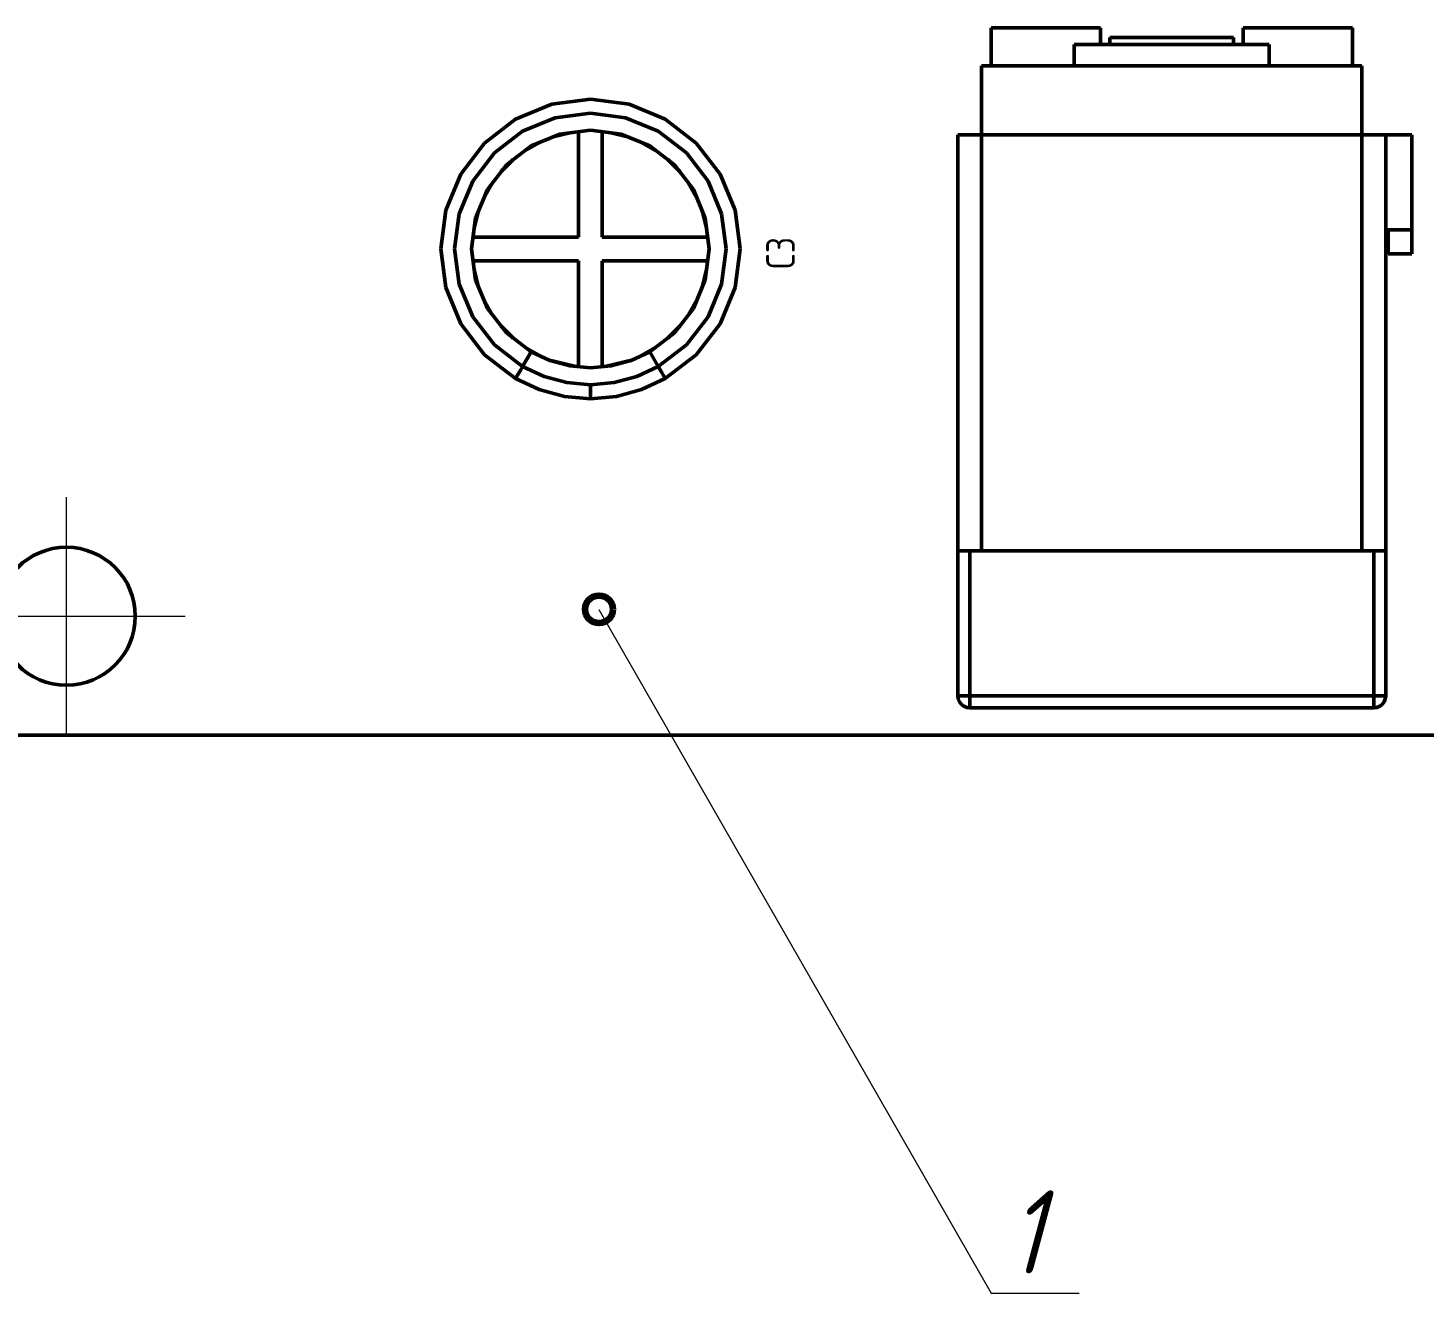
# Model space of a CAD drawing. Extents: x 260 to 1101, y 70 to 664.
# Drawn here: x 349.9 to 408.6, y 326.5 to 379.7 of the extents above; entities that cross this region are included whole.
import ezdxf

# ---------------------------------------------------------------- set-up
doc = ezdxf.new("R2010")
doc.units = 0
doc.header["$MEASUREMENT"] = 0
doc.layers.get('0').update_dxf_attribs({"linetype": 'CONTINUOUS', "lineweight": 15})
doc.layers.add('Основная', color=7, linetype='CONTINUOUS', lineweight=50)
doc.layers.add('тонкая', color=7, linetype='CONTINUOUS', lineweight=20)
doc.styles.add('GOST type A0', font='', dxfattribs={"oblique": 15, "height": 3.5})
doc.styles.get('GOST type A0').set_extended_font_data('GOST type A')

msp = doc.modelspace()

# ---------------------------------------------------------------- linework, layer by layer
for p, q in [((351.5, 349.961), (351.5, 359.961)), ((351.5, 349.961), (351.5, 359.961)), ((346.5, 354.961), (356.5, 354.961)), ((346.5, 354.961), (356.5, 354.961))]:
    msp.add_line(p, q)
at = {"layer": 'Основная'}
for p, q in [((395.01, 379.707), (390.41, 379.707)), ((390.41, 379.707), (390.41, 378.107)), ((390.41, 379.707), (395.01, 379.707)), ((390.41, 379.707), (390.41, 378.107)), ((395.01, 379.707), (390.41, 379.707)), ((390.41, 379.707), (390.41, 378.107)), ((390.41, 379.707), (395.01, 379.707)), ((390.41, 379.707), (390.41, 378.107)), ((395.01, 379.007), (395.01, 379.707)), ((395.01, 379.707), (395.01, 379.007)), ((395.01, 379.007), (395.01, 379.707)), ((395.01, 379.707), (395.01, 379.007)), ((405.61, 379.707), (401.01, 379.707)), ((401.01, 379.707), (401.01, 379.007)), ((401.01, 379.707), (405.61, 379.707)), ((401.01, 379.707), (401.01, 379.007)), ((405.61, 379.707), (401.01, 379.707)), ((401.01, 379.707), (401.01, 379.007)), ((401.01, 379.707), (405.61, 379.707)), ((401.01, 379.707), (401.01, 379.007)), ((405.61, 378.107), (405.61, 379.707)), ((405.61, 379.707), (405.61, 378.107)), ((405.61, 378.107), (405.61, 379.707)), ((405.61, 379.707), (405.61, 378.107)), ((393.91, 379.007), (393.91, 378.107)), ((393.91, 379.007), (394.05, 379.007)), ((393.91, 379.007), (393.91, 378.107)), ((393.91, 379.007), (394.05, 379.007)), ((394.05, 379.007), (394.46, 379.007)), ((394.05, 379.007), (394.46, 379.007)), ((394.46, 379.007), (395.11, 379.007)), ((394.46, 379.007), (395.11, 379.007)), ((395.41, 379.007), (395.01, 379.007)), ((395.41, 379.007), (395.01, 379.007)), ((395.11, 379.007), (395.96, 379.007)), ((395.11, 379.007), (395.96, 379.007)), ((400.61, 379.307), (395.41, 379.307)), ((395.41, 379.307), (395.41, 379.007)), ((395.41, 379.307), (395.41, 379.007)), ((395.41, 379.307), (395.498, 379.307)), ((400.61, 379.307), (395.41, 379.307)), ((395.41, 379.307), (395.41, 379.007)), ((395.41, 379.307), (395.41, 379.007)), ((395.41, 379.307), (395.498, 379.307)), ((395.498, 379.307), (395.758, 379.307)), ((395.498, 379.307), (395.758, 379.307)), ((395.758, 379.307), (396.172, 379.307)), ((395.758, 379.307), (396.172, 379.307)), ((395.96, 379.007), (396.948, 379.007)), ((395.96, 379.007), (396.948, 379.007)), ((396.172, 379.307), (396.71, 379.307)), ((396.172, 379.307), (396.71, 379.307)), ((396.71, 379.307), (397.336, 379.307)), ((396.71, 379.307), (397.336, 379.307)), ((396.948, 379.007), (398.01, 379.007)), ((396.948, 379.007), (398.01, 379.007)), ((397.336, 379.307), (398.01, 379.307)), ((397.336, 379.307), (398.01, 379.307)), ((398.01, 379.307), (398.682, 379.307)), ((398.01, 379.307), (398.682, 379.307)), ((398.01, 379.007), (399.072, 379.007)), ((398.01, 379.007), (399.072, 379.007)), ((398.682, 379.307), (399.31, 379.307)), ((398.682, 379.307), (399.31, 379.307)), ((399.072, 379.007), (400.06, 379.007)), ((399.072, 379.007), (400.06, 379.007)), ((399.31, 379.307), (399.848, 379.307)), ((399.31, 379.307), (399.848, 379.307)), ((399.848, 379.307), (400.262, 379.307)), ((399.848, 379.307), (400.262, 379.307)), ((400.06, 379.007), (400.91, 379.007)), ((400.06, 379.007), (400.91, 379.007)), ((400.262, 379.307), (400.522, 379.307)), ((400.262, 379.307), (400.522, 379.307)), ((400.522, 379.307), (400.61, 379.307)), ((400.522, 379.307), (400.61, 379.307)), ((400.61, 379.007), (400.61, 379.307)), ((400.61, 379.307), (400.61, 379.007)), ((400.61, 379.007), (400.61, 379.307)), ((400.61, 379.307), (400.61, 379.007)), ((401.01, 379.007), (400.61, 379.007)), ((401.01, 379.007), (400.61, 379.007)), ((400.91, 379.007), (401.56, 379.007)), ((400.91, 379.007), (401.56, 379.007)), ((401.56, 379.007), (401.97, 379.007)), ((401.56, 379.007), (401.97, 379.007)), ((401.97, 379.007), (402.11, 379.007)), ((401.97, 379.007), (402.11, 379.007)), ((402.11, 379.007), (402.11, 378.107)), ((402.11, 379.007), (402.11, 378.107)), ((390.41, 378.107), (390.01, 378.107)), ((390.01, 378.107), (390.01, 375.207)), ((390.01, 375.207), (390.01, 378.107)), ((390.01, 378.107), (390.078, 378.107)), ((390.41, 378.107), (390.01, 378.107)), ((390.01, 378.107), (390.01, 375.207)), ((390.01, 375.207), (390.01, 378.107)), ((390.01, 378.107), (390.078, 378.107)), ((390.078, 378.107), (390.282, 378.107)), ((390.078, 378.107), (390.282, 378.107)), ((390.282, 378.107), (390.618, 378.107)), ((390.282, 378.107), (390.618, 378.107)), ((390.618, 378.107), (391.082, 378.107)), ((390.618, 378.107), (393.91, 378.107)), ((390.618, 378.107), (391.082, 378.107)), ((390.618, 378.107), (393.91, 378.107)), ((391.082, 378.107), (391.664, 378.107)), ((391.082, 378.107), (391.664, 378.107)), ((391.664, 378.107), (392.354, 378.107)), ((391.664, 378.107), (392.354, 378.107)), ((392.354, 378.107), (393.14, 378.107)), ((392.354, 378.107), (393.14, 378.107)), ((393.14, 378.107), (394.01, 378.107)), ((393.14, 378.107), (394.01, 378.107)), ((394.01, 378.107), (394.948, 378.107)), ((394.01, 378.107), (394.948, 378.107)), ((394.948, 378.107), (395.94, 378.107)), ((394.948, 378.107), (395.94, 378.107)), ((395.94, 378.107), (396.966, 378.107)), ((395.94, 378.107), (396.966, 378.107)), ((396.966, 378.107), (398.01, 378.107)), ((396.966, 378.107), (398.01, 378.107)), ((398.01, 378.107), (399.054, 378.107)), ((398.01, 378.107), (399.054, 378.107)), ((399.054, 378.107), (400.08, 378.107)), ((399.054, 378.107), (400.08, 378.107)), ((400.08, 378.107), (401.072, 378.107)), ((400.08, 378.107), (401.072, 378.107)), ((401.072, 378.107), (402.01, 378.107)), ((401.072, 378.107), (402.01, 378.107)), ((402.01, 378.107), (402.88, 378.107)), ((402.01, 378.107), (402.88, 378.107)), ((402.11, 378.107), (405.4, 378.107)), ((402.11, 378.107), (405.4, 378.107)), ((402.88, 378.107), (403.666, 378.107)), ((402.88, 378.107), (403.666, 378.107)), ((403.666, 378.107), (404.356, 378.107)), ((403.666, 378.107), (404.356, 378.107)), ((404.356, 378.107), (404.938, 378.107)), ((404.356, 378.107), (404.938, 378.107)), ((404.938, 378.107), (405.4, 378.107)), ((404.938, 378.107), (405.4, 378.107)), ((405.4, 378.107), (405.738, 378.107)), ((405.4, 378.107), (405.738, 378.107)), ((406.01, 378.107), (405.61, 378.107)), ((406.01, 378.107), (405.61, 378.107)), ((405.738, 378.107), (405.942, 378.107)), ((405.738, 378.107), (405.942, 378.107)), ((405.942, 378.107), (406.01, 378.107)), ((405.942, 378.107), (406.01, 378.107)), ((406.01, 375.207), (406.01, 378.107)), ((406.01, 375.207), (406.01, 378.107)), ((406.01, 375.207), (406.01, 378.107)), ((406.01, 375.207), (406.01, 378.107)), ((373.55, 376.711), (371.92, 376.497)), ((373.55, 376.711), (371.92, 376.497)), ((373.55, 376.711), (371.92, 376.497)), ((373.55, 376.711), (371.92, 376.497)), ((375.18, 376.497), (373.55, 376.711)), ((373.55, 376.711), (375.18, 376.497)), ((375.18, 376.497), (373.55, 376.711)), ((373.55, 376.711), (375.18, 376.497)), ((371.92, 376.497), (370.4, 375.867)), ((371.92, 376.497), (370.4, 375.867)), ((371.92, 376.497), (370.4, 375.867)), ((371.92, 376.497), (370.4, 375.867)), ((373.55, 376.125), (372.072, 375.929)), ((373.55, 376.125), (372.072, 375.929)), ((373.55, 376.125), (375.028, 375.929)), ((373.55, 376.125), (375.028, 375.929)), ((376.7, 375.867), (375.18, 376.497)), ((375.18, 376.497), (376.7, 375.867)), ((376.7, 375.867), (375.18, 376.497)), ((375.18, 376.497), (376.7, 375.867)), ((370.4, 375.867), (369.096, 374.865)), ((370.4, 375.867), (369.096, 374.865)), ((370.4, 375.867), (369.096, 374.865)), ((370.4, 375.867), (369.096, 374.865)), ((372.072, 375.929), (370.694, 375.359)), ((372.072, 375.929), (370.694, 375.359)), ((373.55, 375.411), (372.256, 375.241)), ((373.55, 375.411), (372.256, 375.241)), ((373.55, 375.411), (374.844, 375.241)), ((373.55, 375.411), (374.844, 375.241)), ((375.028, 375.929), (376.406, 375.359)), ((375.028, 375.929), (376.406, 375.359)), ((378.004, 374.865), (376.7, 375.867)), ((376.7, 375.867), (378.004, 374.865)), ((378.004, 374.865), (376.7, 375.867)), ((376.7, 375.867), (378.004, 374.865)), ((369.096, 374.865), (368.094, 373.561)), ((369.096, 374.865), (368.094, 373.561)), ((369.096, 374.865), (368.094, 373.561)), ((369.096, 374.865), (368.094, 373.561)), ((370.694, 375.359), (369.51, 374.451)), ((370.694, 375.359), (369.51, 374.451)), ((371.414, 374.891), (370.792, 374.543)), ((371.414, 374.891), (370.792, 374.543)), ((372.256, 375.241), (371.05, 374.741)), ((372.256, 375.241), (371.05, 374.741)), ((372.68, 375.297), (371.986, 375.129)), ((372.68, 375.297), (371.986, 375.129)), ((373.05, 375.345), (373.05, 370.911)), ((373.05, 375.345), (373.05, 370.911)), ((374.05, 375.345), (374.05, 370.911)), ((374.05, 375.345), (374.05, 370.911)), ((374.42, 375.297), (375.114, 375.129)), ((374.42, 375.297), (375.114, 375.129)), ((374.844, 375.241), (376.05, 374.741)), ((374.844, 375.241), (376.05, 374.741)), ((375.688, 374.891), (376.308, 374.543)), ((375.688, 374.891), (376.308, 374.543)), ((376.406, 375.359), (377.59, 374.451)), ((376.406, 375.359), (377.59, 374.451)), ((379.006, 373.561), (378.004, 374.865)), ((378.004, 374.865), (379.006, 373.561)), ((379.006, 373.561), (378.004, 374.865)), ((378.004, 374.865), (379.006, 373.561)), ((389.01, 375.207), (389.01, 357.707)), ((390.01, 375.207), (389.01, 375.207)), ((389.01, 357.707), (389.01, 375.207)), ((389.01, 375.207), (390.01, 375.207)), ((389.01, 375.207), (389.01, 357.707)), ((390.01, 375.207), (389.01, 375.207)), ((389.01, 357.707), (389.01, 375.207)), ((389.01, 375.207), (390.01, 375.207)), ((390.01, 375.207), (390.078, 375.207)), ((390.01, 357.707), (390.01, 375.207)), ((390.01, 375.207), (390.078, 375.207)), ((390.01, 375.207), (390.078, 375.207)), ((390.01, 357.707), (390.01, 375.207)), ((390.01, 375.207), (390.078, 375.207)), ((390.078, 375.207), (390.282, 375.207)), ((390.078, 375.207), (390.282, 375.207)), ((390.078, 375.207), (390.282, 375.207)), ((390.078, 375.207), (390.282, 375.207)), ((390.282, 375.207), (390.618, 375.207)), ((390.282, 375.207), (390.618, 375.207)), ((390.282, 375.207), (390.618, 375.207)), ((390.282, 375.207), (390.618, 375.207)), ((390.618, 375.207), (391.082, 375.207)), ((390.618, 375.207), (391.082, 375.207)), ((390.618, 375.207), (391.082, 375.207)), ((390.618, 375.207), (391.082, 375.207)), ((391.082, 375.207), (391.664, 375.207)), ((391.082, 375.207), (391.664, 375.207)), ((391.082, 375.207), (391.664, 375.207)), ((391.082, 375.207), (391.664, 375.207)), ((391.664, 375.207), (392.354, 375.207)), ((391.664, 375.207), (392.354, 375.207)), ((391.664, 375.207), (392.354, 375.207)), ((391.664, 375.207), (392.354, 375.207)), ((392.354, 375.207), (393.14, 375.207)), ((392.354, 375.207), (393.14, 375.207)), ((392.354, 375.207), (393.14, 375.207)), ((392.354, 375.207), (393.14, 375.207)), ((393.14, 375.207), (394.01, 375.207)), ((393.14, 375.207), (394.01, 375.207)), ((393.14, 375.207), (394.01, 375.207)), ((393.14, 375.207), (394.01, 375.207)), ((394.01, 375.207), (394.948, 375.207)), ((394.01, 375.207), (394.948, 375.207)), ((394.01, 375.207), (394.948, 375.207)), ((394.01, 375.207), (394.948, 375.207)), ((394.948, 375.207), (395.94, 375.207)), ((394.948, 375.207), (395.94, 375.207)), ((394.948, 375.207), (395.94, 375.207)), ((394.948, 375.207), (395.94, 375.207)), ((395.94, 375.207), (400.08, 375.207)), ((395.94, 375.207), (396.966, 375.207)), ((395.94, 375.207), (396.966, 375.207)), ((395.94, 375.207), (400.08, 375.207)), ((395.94, 375.207), (396.966, 375.207)), ((395.94, 375.207), (396.966, 375.207)), ((396.966, 375.207), (398.01, 375.207)), ((396.966, 375.207), (398.01, 375.207)), ((396.966, 375.207), (398.01, 375.207)), ((396.966, 375.207), (398.01, 375.207)), ((398.01, 375.207), (399.054, 375.207)), ((398.01, 375.207), (399.054, 375.207)), ((398.01, 375.207), (399.054, 375.207)), ((398.01, 375.207), (399.054, 375.207)), ((399.054, 375.207), (400.08, 375.207)), ((399.054, 375.207), (400.08, 375.207)), ((399.054, 375.207), (400.08, 375.207)), ((399.054, 375.207), (400.08, 375.207)), ((400.08, 375.207), (401.072, 375.207)), ((400.08, 375.207), (401.072, 375.207)), ((400.08, 375.207), (401.072, 375.207)), ((400.08, 375.207), (401.072, 375.207)), ((401.072, 375.207), (402.01, 375.207)), ((401.072, 375.207), (402.01, 375.207)), ((401.072, 375.207), (402.01, 375.207)), ((401.072, 375.207), (402.01, 375.207)), ((402.01, 375.207), (402.88, 375.207)), ((402.01, 375.207), (402.88, 375.207)), ((402.01, 375.207), (402.88, 375.207)), ((402.01, 375.207), (402.88, 375.207)), ((402.88, 375.207), (403.666, 375.207)), ((402.88, 375.207), (403.666, 375.207)), ((402.88, 375.207), (403.666, 375.207)), ((402.88, 375.207), (403.666, 375.207)), ((403.666, 375.207), (404.356, 375.207)), ((403.666, 375.207), (404.356, 375.207)), ((403.666, 375.207), (404.356, 375.207)), ((403.666, 375.207), (404.356, 375.207)), ((404.356, 375.207), (404.938, 375.207)), ((404.356, 375.207), (404.938, 375.207)), ((404.356, 375.207), (404.938, 375.207)), ((404.356, 375.207), (404.938, 375.207)), ((404.938, 375.207), (405.4, 375.207)), ((404.938, 375.207), (405.4, 375.207)), ((404.938, 375.207), (405.4, 375.207)), ((404.938, 375.207), (405.4, 375.207)), ((405.4, 375.207), (405.738, 375.207)), ((405.4, 375.207), (405.738, 375.207)), ((405.4, 375.207), (405.738, 375.207)), ((405.4, 375.207), (405.738, 375.207)), ((405.738, 375.207), (405.942, 375.207)), ((405.738, 375.207), (405.942, 375.207)), ((405.738, 375.207), (405.942, 375.207)), ((405.738, 375.207), (405.942, 375.207)), ((405.942, 375.207), (406.01, 375.207)), ((405.942, 375.207), (406.01, 375.207)), ((405.942, 375.207), (406.01, 375.207)), ((405.942, 375.207), (406.01, 375.207)), ((407.01, 375.207), (406.01, 375.207)), ((406.01, 357.707), (406.01, 375.207)), ((406.01, 375.207), (407.01, 375.207)), ((407.01, 375.207), (406.01, 375.207)), ((406.01, 357.707), (406.01, 375.207)), ((406.01, 375.207), (407.01, 375.207)), ((408.11, 375.207), (407.01, 375.207)), ((407.01, 357.707), (407.01, 375.207)), ((407.01, 375.207), (407.294, 375.207)), ((408.11, 375.207), (407.01, 375.207)), ((407.01, 357.707), (407.01, 375.207)), ((407.01, 375.207), (407.294, 375.207)), ((407.294, 375.207), (407.56, 375.207)), ((407.294, 375.207), (407.56, 375.207)), ((407.56, 375.207), (407.788, 375.207)), ((407.56, 375.207), (407.788, 375.207)), ((407.788, 375.207), (407.962, 375.207)), ((407.788, 375.207), (407.962, 375.207)), ((407.962, 375.207), (408.072, 375.207)), ((407.962, 375.207), (408.072, 375.207)), ((408.072, 375.207), (408.11, 375.207)), ((408.072, 375.207), (408.11, 375.207)), ((408.11, 371.207), (408.11, 375.207)), ((408.11, 375.207), (408.11, 371.207)), ((408.11, 371.207), (408.11, 375.207)), ((408.11, 375.207), (408.11, 371.207)), ((369.51, 374.451), (368.602, 373.267)), ((369.51, 374.451), (368.602, 373.267)), ((371.05, 374.741), (370.014, 373.947)), ((371.05, 374.741), (370.014, 373.947)), ((376.05, 374.741), (377.086, 373.947)), ((376.05, 374.741), (377.086, 373.947)), ((377.59, 374.451), (378.498, 373.267)), ((377.59, 374.451), (378.498, 373.267)), ((370.014, 373.947), (369.22, 372.911)), ((370.014, 373.947), (369.22, 372.911)), ((370.3, 374.165), (369.796, 373.661)), ((370.3, 374.165), (369.796, 373.661)), ((376.8, 374.165), (377.304, 373.661)), ((376.8, 374.165), (377.304, 373.661)), ((377.086, 373.947), (377.88, 372.911)), ((377.086, 373.947), (377.88, 372.911)), ((368.094, 373.561), (367.464, 372.041)), ((368.094, 373.561), (367.464, 372.041)), ((368.094, 373.561), (367.464, 372.041)), ((368.094, 373.561), (367.464, 372.041)), ((368.602, 373.267), (368.032, 371.889)), ((368.602, 373.267), (368.032, 371.889)), ((369.418, 373.169), (369.07, 372.547)), ((369.418, 373.169), (369.07, 372.547)), ((377.682, 373.169), (378.03, 372.547)), ((377.682, 373.169), (378.03, 372.547)), ((378.498, 373.267), (379.068, 371.889)), ((378.498, 373.267), (379.068, 371.889)), ((379.636, 372.041), (379.006, 373.561)), ((379.006, 373.561), (379.636, 372.041)), ((379.636, 372.041), (379.006, 373.561)), ((379.006, 373.561), (379.636, 372.041)), ((369.22, 372.911), (368.72, 371.705)), ((369.22, 372.911), (368.72, 371.705)), ((377.88, 372.911), (378.38, 371.705)), ((377.88, 372.911), (378.38, 371.705)), ((367.464, 372.041), (367.25, 370.411)), ((367.464, 372.041), (367.25, 370.411)), ((367.464, 372.041), (367.25, 370.411)), ((367.464, 372.041), (367.25, 370.411)), ((368.032, 371.889), (367.836, 370.411)), ((368.032, 371.889), (367.836, 370.411)), ((368.832, 371.975), (368.664, 371.281)), ((368.832, 371.975), (368.664, 371.281)), ((378.268, 371.975), (378.436, 371.281)), ((378.268, 371.975), (378.436, 371.281)), ((379.068, 371.889), (379.264, 370.411)), ((379.068, 371.889), (379.264, 370.411)), ((379.85, 370.411), (379.636, 372.041)), ((379.636, 372.041), (379.85, 370.411)), ((379.85, 370.411), (379.636, 372.041)), ((379.636, 372.041), (379.85, 370.411)), ((368.72, 371.705), (368.55, 370.411)), ((368.72, 371.705), (368.55, 370.411)), ((378.38, 371.705), (378.55, 370.411)), ((378.38, 371.705), (378.55, 370.411)), ((373.05, 370.911), (368.616, 370.911)), ((373.05, 370.911), (368.616, 370.911)), ((374.05, 370.911), (378.484, 370.911)), ((374.05, 370.911), (378.484, 370.911)), ((407.01, 357.707), (407.01, 371.207)), ((407.01, 371.207), (407.11, 371.207)), ((407.01, 371.207), (407.294, 371.207)), ((407.01, 357.707), (407.01, 371.207)), ((407.01, 371.207), (407.11, 371.207)), ((407.01, 371.207), (407.294, 371.207)), ((407.11, 371.207), (407.11, 370.207)), ((407.11, 371.207), (407.11, 370.207)), ((407.11, 371.207), (407.11, 370.207)), ((407.11, 371.207), (407.11, 370.207)), ((407.294, 371.207), (407.56, 371.207)), ((407.294, 371.207), (408.072, 371.207)), ((407.294, 371.207), (407.56, 371.207)), ((407.294, 371.207), (408.072, 371.207)), ((407.56, 371.207), (407.788, 371.207)), ((407.56, 371.207), (407.788, 371.207)), ((407.788, 371.207), (407.962, 371.207)), ((407.788, 371.207), (407.962, 371.207)), ((407.962, 371.207), (408.072, 371.207)), ((407.962, 371.207), (408.072, 371.207)), ((408.072, 371.207), (408.11, 371.207)), ((408.072, 371.207), (408.11, 371.207)), ((408.11, 370.207), (408.11, 371.207)), ((408.11, 371.207), (408.11, 370.207)), ((408.11, 370.207), (408.11, 371.207)), ((408.11, 371.207), (408.11, 370.207)), ((367.25, 370.411), (367.464, 368.781)), ((367.25, 370.411), (367.464, 368.781)), ((367.25, 370.411), (367.464, 368.781)), ((367.25, 370.411), (367.464, 368.781)), ((367.836, 370.411), (368.032, 368.933)), ((367.836, 370.411), (368.032, 368.933)), ((368.55, 370.411), (368.72, 369.117)), ((368.55, 370.411), (368.72, 369.117)), ((368.552, 370.431), (368.552, 370.389)), ((368.552, 370.431), (368.552, 370.389)), ((378.55, 370.411), (378.38, 369.117)), ((378.55, 370.411), (378.38, 369.117)), ((378.548, 370.431), (378.548, 370.389)), ((378.548, 370.431), (378.548, 370.389)), ((379.264, 370.411), (379.068, 368.933)), ((379.264, 370.411), (379.068, 368.933)), ((379.636, 368.781), (379.85, 370.411)), ((379.85, 370.411), (379.636, 368.781)), ((379.636, 368.781), (379.85, 370.411)), ((379.85, 370.411), (379.636, 368.781)), ((407.11, 370.207), (408.11, 370.207)), ((407.11, 370.207), (408.11, 370.207)), ((407.11, 370.207), (408.11, 370.207)), ((407.11, 370.207), (408.11, 370.207)), ((373.05, 369.911), (368.616, 369.911)), ((373.05, 369.911), (368.616, 369.911)), ((368.664, 369.541), (368.832, 368.847)), ((368.664, 369.541), (368.832, 368.847)), ((373.05, 369.911), (373.05, 365.455)), ((373.05, 369.911), (373.05, 365.455)), ((374.05, 369.911), (378.484, 369.911)), ((374.05, 369.911), (374.05, 365.455)), ((374.05, 369.911), (378.484, 369.911)), ((374.05, 369.911), (374.05, 365.455)), ((378.436, 369.541), (378.268, 368.847)), ((378.436, 369.541), (378.268, 368.847)), ((368.032, 368.933), (368.602, 367.555)), ((368.032, 368.933), (368.602, 367.555)), ((368.72, 369.117), (369.22, 367.911)), ((368.72, 369.117), (369.22, 367.911)), ((378.38, 369.117), (377.88, 367.911)), ((378.38, 369.117), (377.88, 367.911)), ((379.068, 368.933), (378.498, 367.555)), ((379.068, 368.933), (378.498, 367.555)), ((367.464, 368.781), (368.094, 367.261)), ((367.464, 368.781), (368.094, 367.261)), ((367.464, 368.781), (368.094, 367.261)), ((367.464, 368.781), (368.094, 367.261)), ((379.006, 367.261), (379.636, 368.781)), ((379.636, 368.781), (379.006, 367.261)), ((379.006, 367.261), (379.636, 368.781)), ((379.636, 368.781), (379.006, 367.261)), ((369.07, 368.273), (369.418, 367.653)), ((369.07, 368.273), (369.418, 367.653)), ((369.22, 367.911), (370.014, 366.875)), ((369.22, 367.911), (370.014, 366.875)), ((377.88, 367.911), (377.086, 366.875)), ((377.88, 367.911), (377.086, 366.875)), ((378.03, 368.273), (377.682, 367.653)), ((378.03, 368.273), (377.682, 367.653)), ((368.094, 367.261), (369.096, 365.957)), ((368.094, 367.261), (369.096, 365.957)), ((368.094, 367.261), (369.096, 365.957)), ((368.094, 367.261), (369.096, 365.957)), ((368.602, 367.555), (369.51, 366.371)), ((368.602, 367.555), (369.51, 366.371)), ((369.796, 367.161), (370.3, 366.657)), ((369.796, 367.161), (370.3, 366.657)), ((377.304, 367.161), (376.8, 366.657)), ((377.304, 367.161), (376.8, 366.657)), ((378.498, 367.555), (377.59, 366.371)), ((378.498, 367.555), (377.59, 366.371)), ((378.004, 365.957), (379.006, 367.261)), ((379.006, 367.261), (378.004, 365.957)), ((378.004, 365.957), (379.006, 367.261)), ((379.006, 367.261), (378.004, 365.957)), ((370.014, 366.875), (371.05, 366.081)), ((370.014, 366.875), (371.05, 366.081)), ((377.086, 366.875), (376.05, 366.081)), ((377.086, 366.875), (376.05, 366.081)), ((369.51, 366.371), (370.694, 365.463)), ((369.51, 366.371), (370.694, 365.463)), ((371.05, 366.081), (370.694, 365.463)), ((371.05, 366.081), (370.694, 365.463)), ((371.05, 366.081), (370.694, 365.463)), ((371.05, 366.081), (370.694, 365.463)), ((370.792, 366.279), (371.612, 365.819)), ((370.792, 366.279), (371.612, 365.819)), ((371.074, 366.121), (371.05, 366.081)), ((371.074, 366.121), (371.05, 366.081)), ((371.074, 366.121), (371.05, 366.081)), ((371.074, 366.121), (371.05, 366.081)), ((371.05, 366.081), (371.84, 365.713)), ((371.05, 366.081), (371.84, 365.713)), ((376.05, 366.081), (375.26, 365.713)), ((376.05, 366.081), (375.26, 365.713)), ((376.308, 366.279), (375.488, 365.819)), ((376.308, 366.279), (375.488, 365.819)), ((376.026, 366.121), (376.05, 366.081)), ((376.026, 366.121), (376.05, 366.081)), ((376.026, 366.121), (376.05, 366.081)), ((376.026, 366.121), (376.05, 366.081)), ((376.05, 366.081), (376.406, 365.463)), ((376.05, 366.081), (376.406, 365.463)), ((376.05, 366.081), (376.406, 365.463)), ((376.05, 366.081), (376.406, 365.463)), ((377.59, 366.371), (376.406, 365.463)), ((377.59, 366.371), (376.406, 365.463)), ((369.096, 365.957), (370.4, 364.955)), ((369.096, 365.957), (370.4, 364.955)), ((369.096, 365.957), (370.4, 364.955)), ((369.096, 365.957), (370.4, 364.955)), ((370.694, 365.463), (370.618, 365.331)), ((370.694, 365.463), (370.618, 365.331)), ((370.694, 365.463), (370.618, 365.331)), ((370.694, 365.463), (370.618, 365.331)), ((370.694, 365.463), (371.596, 365.043)), ((370.694, 365.463), (371.596, 365.043)), ((371.768, 365.745), (372.93, 365.465)), ((371.768, 365.745), (372.93, 365.465)), ((371.84, 365.713), (372.682, 365.487)), ((371.84, 365.713), (372.682, 365.487)), ((372.682, 365.487), (373.55, 365.411)), ((372.682, 365.487), (373.55, 365.411)), ((374.418, 365.487), (373.55, 365.411)), ((374.418, 365.487), (373.55, 365.411)), ((375.332, 365.745), (374.172, 365.465)), ((375.332, 365.745), (374.172, 365.465)), ((375.26, 365.713), (374.418, 365.487)), ((375.26, 365.713), (374.418, 365.487)), ((376.406, 365.463), (375.504, 365.043)), ((376.406, 365.463), (375.504, 365.043)), ((376.406, 365.463), (376.482, 365.331)), ((376.406, 365.463), (376.482, 365.331)), ((376.406, 365.463), (376.482, 365.331)), ((376.406, 365.463), (376.482, 365.331)), ((376.7, 364.955), (378.004, 365.957)), ((378.004, 365.957), (376.7, 364.955)), ((376.7, 364.955), (378.004, 365.957)), ((378.004, 365.957), (376.7, 364.955)), ((370.41, 364.973), (370.4, 364.955)), ((370.41, 364.973), (370.4, 364.955)), ((370.41, 364.973), (370.4, 364.955)), ((370.41, 364.973), (370.4, 364.955)), ((370.4, 364.955), (371.396, 364.491)), ((370.4, 364.955), (371.396, 364.491)), ((370.4, 364.955), (371.396, 364.491)), ((370.4, 364.955), (371.396, 364.491)), ((370.44, 365.023), (370.41, 364.973)), ((370.44, 365.023), (370.41, 364.973)), ((370.44, 365.023), (370.41, 364.973)), ((370.44, 365.023), (370.41, 364.973)), ((370.486, 365.103), (370.44, 365.023)), ((370.486, 365.103), (370.44, 365.023)), ((370.486, 365.103), (370.44, 365.023)), ((370.486, 365.103), (370.44, 365.023)), ((370.546, 365.209), (370.486, 365.103)), ((370.546, 365.209), (370.486, 365.103)), ((370.546, 365.209), (370.486, 365.103)), ((370.546, 365.209), (370.486, 365.103)), ((370.546, 365.209), (370.486, 365.103)), ((370.546, 365.209), (370.486, 365.103)), ((370.546, 365.209), (370.486, 365.103)), ((370.546, 365.209), (370.486, 365.103)), ((370.618, 365.331), (370.546, 365.209)), ((370.618, 365.331), (370.546, 365.209)), ((370.618, 365.331), (370.546, 365.209)), ((370.618, 365.331), (370.546, 365.209)), ((371.596, 365.043), (372.558, 364.785)), ((371.596, 365.043), (372.558, 364.785)), ((375.504, 365.043), (374.542, 364.785)), ((375.504, 365.043), (374.542, 364.785)), ((375.704, 364.491), (376.7, 364.955)), ((376.7, 364.955), (375.704, 364.491)), ((375.704, 364.491), (376.7, 364.955)), ((376.7, 364.955), (375.704, 364.491)), ((376.482, 365.331), (376.554, 365.209)), ((376.482, 365.331), (376.554, 365.209)), ((376.482, 365.331), (376.554, 365.209)), ((376.482, 365.331), (376.554, 365.209)), ((376.554, 365.209), (376.614, 365.103)), ((376.554, 365.209), (376.614, 365.103)), ((376.554, 365.209), (376.614, 365.103)), ((376.554, 365.209), (376.614, 365.103)), ((376.554, 365.209), (376.614, 365.103)), ((376.554, 365.209), (376.614, 365.103)), ((376.554, 365.209), (376.614, 365.103)), ((376.554, 365.209), (376.614, 365.103)), ((376.614, 365.103), (376.66, 365.023)), ((376.614, 365.103), (376.66, 365.023)), ((376.614, 365.103), (376.66, 365.023)), ((376.614, 365.103), (376.66, 365.023)), ((376.66, 365.023), (376.69, 364.973)), ((376.66, 365.023), (376.69, 364.973)), ((376.66, 365.023), (376.69, 364.973)), ((376.66, 365.023), (376.69, 364.973)), ((376.69, 364.973), (376.7, 364.955)), ((376.69, 364.973), (376.7, 364.955)), ((376.69, 364.973), (376.7, 364.955)), ((376.69, 364.973), (376.7, 364.955)), ((371.396, 364.491), (372.456, 364.207)), ((371.396, 364.491), (372.456, 364.207)), ((371.396, 364.491), (372.456, 364.207)), ((371.396, 364.491), (372.456, 364.207)), ((372.558, 364.785), (373.55, 364.697)), ((372.558, 364.785), (373.55, 364.697)), ((374.542, 364.785), (373.55, 364.697)), ((374.542, 364.785), (373.55, 364.697)), ((373.55, 364.697), (373.55, 364.545)), ((373.55, 364.697), (373.55, 364.545)), ((373.55, 364.545), (373.55, 364.405)), ((373.55, 364.545), (373.55, 364.405)), ((373.55, 364.405), (373.55, 364.283)), ((373.55, 364.405), (373.55, 364.283)), ((373.55, 364.405), (373.55, 364.283)), ((373.55, 364.405), (373.55, 364.283)), ((373.55, 364.283), (373.55, 364.189)), ((373.55, 364.283), (373.55, 364.189)), ((374.644, 364.207), (375.704, 364.491)), ((375.704, 364.491), (374.644, 364.207)), ((374.644, 364.207), (375.704, 364.491)), ((375.704, 364.491), (374.644, 364.207)), ((372.456, 364.207), (373.55, 364.111)), ((372.456, 364.207), (373.55, 364.111)), ((372.456, 364.207), (373.55, 364.111)), ((372.456, 364.207), (373.55, 364.111)), ((373.55, 364.111), (374.644, 364.207)), ((374.644, 364.207), (373.55, 364.111)), ((373.55, 364.111), (374.644, 364.207)), ((374.644, 364.207), (373.55, 364.111)), ((373.55, 364.189), (373.55, 364.131)), ((373.55, 364.189), (373.55, 364.131)), ((373.55, 364.131), (373.55, 364.111)), ((373.55, 364.131), (373.55, 364.111)), ((389.01, 357.707), (389.01, 351.607)), ((389.01, 357.707), (389.026, 357.707)), ((389.01, 351.607), (389.01, 357.707)), ((389.01, 357.707), (389.01, 351.607)), ((389.01, 357.707), (389.026, 357.707)), ((389.01, 351.607), (389.01, 357.707)), ((389.026, 357.707), (389.076, 357.707)), ((389.026, 357.707), (389.51, 357.707)), ((389.026, 357.707), (389.076, 357.707)), ((389.026, 357.707), (389.51, 357.707)), ((389.076, 357.707), (389.156, 357.707)), ((389.076, 357.707), (389.156, 357.707)), ((389.156, 357.707), (389.26, 357.707)), ((389.156, 357.707), (389.26, 357.707)), ((389.26, 357.707), (389.38, 357.707)), ((389.26, 357.707), (389.38, 357.707)), ((389.38, 357.707), (389.51, 357.707)), ((389.38, 357.707), (389.51, 357.707)), ((389.51, 357.707), (406.51, 357.707)), ((389.51, 351.607), (389.51, 357.707)), ((389.51, 357.707), (406.51, 357.707)), ((389.51, 351.607), (389.51, 357.707)), ((406.51, 357.707), (406.64, 357.707)), ((406.51, 357.707), (406.992, 357.707)), ((406.51, 351.607), (406.51, 357.707)), ((406.51, 357.707), (406.64, 357.707)), ((406.51, 357.707), (406.992, 357.707)), ((406.51, 351.607), (406.51, 357.707)), ((406.64, 357.707), (406.76, 357.707)), ((406.64, 357.707), (406.76, 357.707)), ((406.76, 357.707), (406.864, 357.707)), ((406.76, 357.707), (406.864, 357.707)), ((406.864, 357.707), (406.942, 357.707)), ((406.864, 357.707), (406.942, 357.707)), ((406.942, 357.707), (406.992, 357.707)), ((406.942, 357.707), (406.992, 357.707)), ((406.992, 357.707), (407.01, 357.707)), ((406.992, 357.707), (407.01, 357.707)), ((407.01, 351.607), (407.01, 357.707)), ((407.01, 351.607), (407.01, 357.707)), ((407.01, 351.607), (407.01, 357.707)), ((407.01, 351.607), (407.01, 357.707)), ((389.01, 351.607), (389.026, 351.477)), ((389.01, 351.607), (389.026, 351.477)), ((389.01, 351.607), (389.026, 351.607)), ((389.01, 351.607), (389.026, 351.477)), ((389.01, 351.607), (389.026, 351.477)), ((389.01, 351.607), (389.026, 351.607)), ((389.026, 351.607), (389.076, 351.607)), ((389.026, 351.607), (389.076, 351.607)), ((389.026, 351.477), (389.076, 351.357)), ((389.026, 351.477), (389.076, 351.357)), ((389.026, 351.477), (389.076, 351.357)), ((389.026, 351.477), (389.076, 351.357)), ((389.076, 351.607), (389.156, 351.607)), ((389.076, 351.607), (389.156, 351.607)), ((389.076, 351.357), (389.156, 351.253)), ((389.076, 351.357), (389.156, 351.253)), ((389.076, 351.357), (389.156, 351.253)), ((389.076, 351.357), (389.156, 351.253)), ((389.156, 351.607), (389.26, 351.607)), ((389.156, 351.607), (389.26, 351.607)), ((389.26, 351.607), (389.38, 351.607)), ((389.26, 351.607), (389.38, 351.607)), ((389.38, 351.607), (389.51, 351.607)), ((389.38, 351.607), (389.51, 351.607)), ((389.51, 351.607), (389.51, 351.477)), ((389.51, 351.607), (406.51, 351.607)), ((389.51, 351.607), (389.51, 351.477)), ((389.51, 351.607), (406.51, 351.607)), ((389.51, 351.477), (389.51, 351.357)), ((389.51, 351.477), (389.51, 351.357)), ((389.51, 351.357), (389.51, 351.253)), ((389.51, 351.357), (389.51, 351.253)), ((406.51, 351.607), (406.64, 351.607)), ((406.51, 351.477), (406.51, 351.607)), ((406.51, 351.607), (406.64, 351.607)), ((406.51, 351.477), (406.51, 351.607)), ((406.51, 351.477), (406.51, 351.357)), ((406.51, 351.477), (406.51, 351.357)), ((406.51, 351.357), (406.51, 351.253)), ((406.51, 351.357), (406.51, 351.253)), ((406.64, 351.607), (406.76, 351.607)), ((406.64, 351.607), (406.76, 351.607)), ((406.76, 351.607), (406.864, 351.607)), ((406.76, 351.607), (406.864, 351.607)), ((406.864, 351.607), (406.942, 351.607)), ((406.864, 351.607), (406.942, 351.607)), ((406.864, 351.253), (406.942, 351.357)), ((406.864, 351.253), (406.942, 351.357)), ((406.864, 351.253), (406.942, 351.357)), ((406.864, 351.253), (406.942, 351.357)), ((406.942, 351.607), (406.992, 351.607)), ((406.942, 351.607), (406.992, 351.607)), ((406.942, 351.357), (406.992, 351.477)), ((406.942, 351.357), (406.992, 351.477)), ((406.942, 351.357), (406.992, 351.477)), ((406.942, 351.357), (406.992, 351.477)), ((406.992, 351.477), (407.01, 351.607)), ((406.992, 351.477), (407.01, 351.607)), ((406.992, 351.607), (407.01, 351.607)), ((406.992, 351.477), (407.01, 351.607)), ((406.992, 351.477), (407.01, 351.607)), ((406.992, 351.607), (407.01, 351.607)), ((389.156, 351.253), (389.26, 351.173)), ((389.156, 351.253), (389.26, 351.173)), ((389.156, 351.253), (389.26, 351.173)), ((389.156, 351.253), (389.26, 351.173)), ((389.26, 351.173), (389.38, 351.123)), ((389.26, 351.173), (389.38, 351.123)), ((389.26, 351.173), (389.38, 351.123)), ((389.26, 351.173), (389.38, 351.123)), ((389.38, 351.123), (389.51, 351.107)), ((389.38, 351.123), (389.51, 351.107)), ((389.38, 351.123), (389.51, 351.107)), ((389.38, 351.123), (389.51, 351.107)), ((389.51, 351.253), (389.51, 351.173)), ((389.51, 351.253), (389.51, 351.173)), ((389.51, 351.173), (389.51, 351.123)), ((389.51, 351.173), (389.51, 351.123)), ((389.51, 351.107), (389.51, 351.123)), ((389.51, 351.107), (389.51, 351.123)), ((389.51, 351.107), (406.51, 351.107)), ((389.51, 351.107), (406.51, 351.107)), ((389.51, 351.107), (406.51, 351.107)), ((389.51, 351.107), (406.51, 351.107)), ((406.51, 351.253), (406.51, 351.173)), ((406.51, 351.253), (406.51, 351.173)), ((406.51, 351.173), (406.51, 351.123)), ((406.51, 351.173), (406.51, 351.123)), ((406.51, 351.107), (406.64, 351.123)), ((406.51, 351.107), (406.64, 351.123)), ((406.51, 351.123), (406.51, 351.107)), ((406.51, 351.107), (406.64, 351.123)), ((406.51, 351.107), (406.64, 351.123)), ((406.51, 351.123), (406.51, 351.107)), ((406.64, 351.123), (406.76, 351.173)), ((406.64, 351.123), (406.76, 351.173)), ((406.64, 351.123), (406.76, 351.173)), ((406.64, 351.123), (406.76, 351.173)), ((406.76, 351.173), (406.864, 351.253)), ((406.76, 351.173), (406.864, 351.253)), ((406.76, 351.173), (406.864, 351.253)), ((406.76, 351.173), (406.864, 351.253)), ((346.5, 349.961), (506.5, 349.961))]:
    msp.add_line(p, q, dxfattribs=at)
at = {"layer": 'Основная', "lineweight": 106}
msp.add_circle((373.907, 355.248), 0.584, dxfattribs=at)
at = {"layer": 'Основная'}
for start, end in [(90, 180), (0, 90), (180, 270), (270, 0)]:
    msp.add_arc((351.5, 354.961), 2.9, start, end, dxfattribs=at)
at = {"layer": 'тонкая'}
for p, q in [((373.907, 355.248), (390.412, 326.488)), ((390.412, 326.488), (394.12, 326.488))]:
    msp.add_line(p, q, dxfattribs=at)

# ---------------------------------------------------------------- texts
at = {"layer": 'Основная', "style": 'GOST type A0'}
msp.add_text('C3', height=1.2, rotation=90, dxfattribs=at).set_placement((382.147, 369.538))
at = {"layer": 'тонкая', "insert": (391.122, 330.808), "char_height": 3.5, "attachment_point": 1, "style": 'GOST type A0'}
msp.add_mtext_dynamic_manual_height_columns('1', width=7.63752, gutter_width=17.5, heights=[0], dxfattribs=at)

doc.saveas('drawing.dxf')
